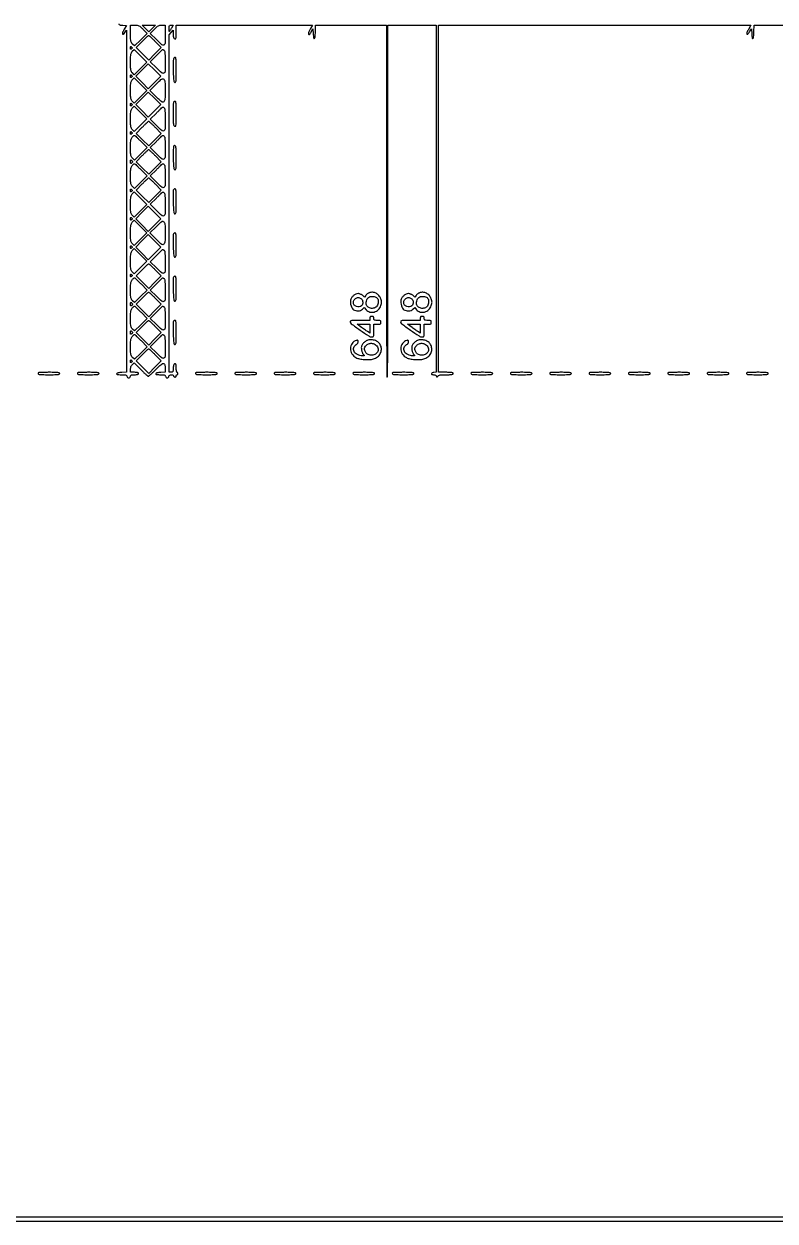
# Model space of a CAD drawing. Extents: x 0 to 836, y 5 to 589.
# Drawn here: x 349.4 to 430.2, y 4.7 to 133.4 of the extents above; entities that cross this region are included whole.
import ezdxf

# ---------------------------------------------------------------- set-up
doc = ezdxf.new("R2010")
doc.units = 0
doc.header["$MEASUREMENT"] = 0

msp = doc.modelspace()

# ---------------------------------------------------------------- linework, layer by layer
for points in [[(201.712326, 537.783562, -0.000001), (217.055896, 537.76491, -0.426088)], [(546.939, 229.3929, -0.000106), (546.943559, 250.949215, -0.000176), (546.957638, 269.095817, -0.000001), (546.976289, 285.583213, -0.415883)], [(836.0595, 588.6891), (420.497259, 588.710259, 0.000013), (261.145696, 588.714318, 0.000021), (126.989856, 588.708632), (4.934769, 588.698274, 0.19889), (4.878609, 588.675009, 0.198853), (4.855343, 588.618859), (4.83877, 516.273901, 0.000036), (4.826254, 436.744061, 0.000021), (4.8222, 342.282364), (4.8222, 95.946129), (4.469225, 95.920114, 0.031904), (4.160456, 95.877435, 0.315999), (4.075312, 95.787407, 0.415411), (4.137995, 95.703578, 0.035338), (4.43445, 95.6826), (4.8222, 95.6826), (4.8222, 50.2101), (4.8222, 4.7376), (420.462, 4.7376), (836.1018, 4.7376)], [(201.712326, 185.847562, -0.000001), (217.055896, 185.82891, -0.426088)], [(604.852986, 529.408162, -0.000002), (620.423836, 529.389509, -0.550615)], [(238.738155, 529.614638, -0.000002), (224.300981, 529.63329, -0.415836)], [(308.18842, 529.408162, -0.000002), (322.638019, 529.38951, -0.415836)], [(531.796111, 538.074638, -0.000002), (517.6951, 538.093291, -0.426056)], [(413.368417, 538.074638, -0.000002), (399.676779, 538.093291, -0.415815)], [(206.267293, 233.405114, -0.000001), (217.051222, 233.389599, -0.0589)], [(77.850638, 481.579418, -0.000002), (77.869294, 494.031443, -0.550517)], [(77.644162, 421.684687, -0.000002), (77.625507, 409.236574, -0.415775)], [(835.429914, 203.53197, -0.00002), (835.42504, 321.569549)], [(604.231838, 387.151416, -0.000003), (604.250494, 398.693431, -0.41574)], [(697.188315, 5.1606), (351.216758, 5.1606), (5.2452, 5.1606), (5.2452, 50.4216), (5.2452, 95.6826), (5.8374, 95.6826, 0.008455), (6.143074, 95.687769, 0.044348), (6.30975, 95.708282, 0.103378), (6.397676, 95.747244, 0.241448), (6.4296, 95.8095, 0.241448), (6.397676, 95.871756, 0.103378), (6.30975, 95.910718, 0.044348), (6.143074, 95.931231, 0.008455), (5.8374, 95.9364), (5.2452, 95.9364), (5.2452, 342.1224), (5.2452, 588.3084), (420.2505, 588.3084), (835.2558, 588.3084)], [(260.324089, 280.728444, -0.000002), (260.333986, 287.287743, -0.41377)], [(77.841889, 210.212758, -0.000002), (77.851786, 217.49274, -0.413814)], [(353.273145, 235.606241, -0.000004), (353.25667, 227.850838, -0.413589)], [(359.6346, 133.376321, 0.214386), (359.660313, 133.319109, 0.09703), (359.732639, 133.27648, 0.053321), (359.858815, 133.246592, 0.0163), (360.054292, 133.228271), (360.473984, 133.2027), (360.220909, 132.79695, 0.028414), (360.052277, 132.488906, 0.155884), (360.027123, 132.303393, 0.566946), (360.105864, 132.273325, 0.057366), (360.282358, 132.448397), (360.47976, 132.6951), (360.48018, 114.319787), (360.4806, 95.944474), (359.958565, 95.919287, 0.015182), (359.738583, 95.901967, 0.030501), (359.566983, 95.872525, 0.035837), (359.445332, 95.834554, 0.223019), (359.401615, 95.78835, 0.338826), (359.41859, 95.739506, 0.095119), (359.498171, 95.706488, 0.041244), (359.652843, 95.687654, 0.009683), (359.913783, 95.6826, -0.008944), (360.22292, 95.67707, -0.060803), (360.373488, 95.653198, -0.137221), (360.456492, 95.602145, -0.123333), (360.505113, 95.5134, 0.142543), (360.576107, 95.394683, 0.189382), (360.6921, 95.349115, 0.189382), (360.808093, 95.394683, 0.142543), (360.879087, 95.5134, -0.10515), (360.922172, 95.599213, -0.136243), (360.993268, 95.650523, -0.073882), (361.114794, 95.676022, -0.014834), (361.336467, 95.6826, 0.014606), (361.53896, 95.688517, 0.059971), (361.659595, 95.710247, 0.123714), (361.725075, 95.749872, 0.19762), (361.7496, 95.8095, 0.200296), (361.724638, 95.869313, 0.122766), (361.65795, 95.908905, 0.058865), (361.534757, 95.930542, 0.014068), (361.3266, 95.9364), (360.9036, 95.9364), (360.9036, 96.260053, -0.035807), (360.914943, 96.418243, -0.055796), (360.949331, 96.550355, -0.060488), (361.009407, 96.663818, -0.052255), (361.09755, 96.765912), (361.291499, 96.948118), (362.005132, 96.230759, 0.005547), (362.284763, 95.955836, 0.008462), (362.534043, 95.724124, 0.003913), (362.749374, 95.533681, 0.181017), (362.803559, 95.5134, 0.180395), (362.857976, 95.533694, 0.003711), (363.079932, 95.728884, 0.008211), (363.33675, 95.965827, 0.005372), (363.625331, 96.246963, -0.004777), (364.041371, 96.653238, -0.035269), (364.254574, 96.830445, -0.093162), (364.391064, 96.89423, -0.240508), (364.494154, 96.871105, -0.107313), (364.55115, 96.798309, -0.05033), (364.592356, 96.685385, -0.039979), (364.617788, 96.536686, -0.022373), (364.626, 96.353263), (364.626, 95.944844), (364.146234, 95.919472, 0.018956), (363.712756, 95.880029, 0.324584), (363.614697, 95.787505, 0.445195), (363.681464, 95.699855, 0.020532), (364.101483, 95.6826, -0.010299), (364.382873, 95.676803, -0.064527), (364.524357, 95.652507, -0.137837), (364.603592, 95.601396, -0.117582), (364.650513, 95.5134, 0.142543), (364.721507, 95.394683, 0.189382), (364.8375, 95.349115, 0.189382), (364.953493, 95.394683, 0.142543), (365.024487, 95.5134, -0.181746), (365.105526, 95.628039, -0.127595), (365.255901, 95.681582, -0.131321), (365.410122, 95.654648, -0.195002), (365.502594, 95.5557, 0.081035), (365.530895, 95.507189, 0.065663), (365.575042, 95.466077, 0.06652), (365.627678, 95.438282, 0.088478), (365.680845, 95.4288, 0.096942), (365.730292, 95.438478, 0.097427), (365.772343, 95.466077, 0.098422), (365.8005, 95.507274, 0.101174), (365.8104, 95.5557, -0.064853), (365.816719, 95.604214, -0.082425), (365.835251, 95.645323, -0.098894), (365.862737, 95.672823, -0.148195), (365.895, 95.6826, 0.148195), (365.927263, 95.692377, 0.098894), (365.954749, 95.719877, 0.082425), (365.973281, 95.760986, 0.064853), (365.9796, 95.8095, 0.064853), (365.973281, 95.858014, 0.082425), (365.954749, 95.899123, 0.098894), (365.927263, 95.926623, 0.148195), (365.895, 95.9364, -0.333522), (365.861904, 95.961239, -0.026401), (365.835251, 96.074904, -0.027515), (365.816503, 96.227158, -0.016878), (365.8104, 96.407903, 0.00915), (365.805602, 96.670082, 0.071543), (365.783872, 96.789876, 0.204662), (365.737911, 96.841646, 0.158528), (365.66235, 96.851261, 0.149402), (365.58962, 96.812982, 0.109659), (365.540042, 96.735848, 0.059101), (365.508214, 96.602771, 0.014771), (365.488729, 96.379758, -0.010527), (365.467893, 96.11544, -0.096178), (365.434892, 96.005444, -0.201009), (365.372174, 95.953595, -0.073654), (365.256079, 95.9364), (365.049, 95.9364), (365.052042, 114.06195), (365.055085, 132.1875), (365.263122, 132.4413), (365.47116, 132.6951), (365.47158, 132.303609, 0.046025), (365.494926, 132.053454, 0.077695), (365.565043, 131.855314, 0.153779), (365.659222, 131.763914, 0.323268), (365.754734, 131.779334, 0.173476), (365.776908, 131.826207, 0.00632), (365.794048, 132.025742, 0.010901), (365.806363, 132.26582, 0.007362), (365.8104, 132.54), (365.8104, 133.245), (373.136339, 133.245), (380.462278, 133.245), (380.242739, 132.870385, 0.022251), (380.106786, 132.612776, 0.053466), (380.036085, 132.409206, 0.105612), (380.033884, 132.279676, 0.358625), (380.094478, 132.2298, 0.209335), (380.130889, 132.245743, 0.022051), (380.192221, 132.318369, 0.024308), (380.260122, 132.415815, 0.017141), (380.327128, 132.531312), (380.4885, 132.832825), (380.5308, 132.318379, 0.013488), (380.584172, 131.830733, 0.580342), (380.66226, 131.79926, 0.210817), (380.737368, 131.9412, 0.009535), (380.766744, 132.50475), (380.791187, 133.245), (384.594894, 133.245), (388.3986, 133.245), (388.3986, 114.3369, 0.000291), (388.403455, 105.991005, 0.000828), (388.419845, 100.176975, 0.000039), (388.441273, 95.470534, 0.412858), (388.4832, 95.4288, 0.412858), (388.525127, 95.470534, 0.000039), (388.546555, 100.176975, 0.000828), (388.562945, 105.991005, 0.000291), (388.5678, 114.3369), (388.5678, 133.245), (391.1481, 133.245), (393.7284, 133.245), (393.7284, 114.596319), (393.7284, 95.947639), (393.502274, 95.920869, 0.061947), (393.312617, 95.874141, 0.261688), (393.240483, 95.787378, 0.376783), (393.287063, 95.709489, 0.077948), (393.458499, 95.6826, -0.042924), (393.56948, 95.673055, -0.068853), (393.659866, 95.644194, -0.083393), (393.72651, 95.59732, -0.105792), (393.767691, 95.53455, 0.018157), (393.805955, 95.445573, 0.289816), (393.832462, 95.4288, 0.225928), (393.863895, 95.443767, 0.011806), (393.934119, 95.53455, -0.126283), (394.026865, 95.610285, -0.066919), (394.169585, 95.654418, -0.034697), (394.400656, 95.676878, -0.006882), (394.816377, 95.6826, 0.005824), (395.226812, 95.687381, 0.034858), (395.439579, 95.707221, 0.083308), (395.551345, 95.745366, 0.275591), (395.5896, 95.8095, 0.280451), (395.550387, 95.873912, 0.080293), (395.4345, 95.911911, 0.033635), (395.213995, 95.931667, 0.005528), (394.7859, 95.9364), (393.9822, 95.9364), (393.9822, 114.5907), (393.9822, 133.245), (410.776023, 133.245), (427.569847, 133.245), (427.311425, 132.787102, 0.022225), (427.136572, 132.442337, 0.222541), (427.138622, 132.284939, 0.536942), (427.228376, 132.272812, 0.030691), (427.432583, 132.536905), (427.644241, 132.848388), (427.669771, 132.326734, 0.014871), (427.707241, 131.851243, 0.612674), (427.782942, 131.822486, 0.191836), (427.858681, 131.977141, 0.010594), (427.888944, 132.525388), (427.913387, 133.245), (431.886294, 133.245, -0.000794)]]:
    msp.add_lwpolyline(points, format="xyb")
for points in [[(362.238603, 132.798531), (362.679527, 132.352061), (362.005348, 131.681837), (361.33117, 131.011613), (361.117385, 131.212453, -0.063808), (360.995845, 131.359965, -0.093411), (360.934325, 131.516055, -0.0427), (360.908848, 131.760599, -0.004615), (360.9036, 132.329147), (360.9036, 133.245), (361.35064, 133.245, -0.0252), (361.628031, 133.23101, -0.091531), (361.796815, 133.181866, -0.070451), (361.959022, 133.069326, -0.011106)], [(364.626, 132.240159, -0.009174), (364.608943, 131.310572, -0.254764), (364.489026, 131.108513, -0.327572), (364.279862, 131.128833, -0.013127), (363.690909, 131.684365), (363.019273, 132.352061), (363.460197, 132.798531, -0.011712), (363.723366, 133.052813, -0.059459), (363.888299, 133.172067, -0.086273), (364.046903, 133.227302, -0.040774), (364.26356, 133.245), (364.626, 133.245)], [(365.295009, 132.92775, -0.001377), (365.219909, 132.803649, -0.001934), (365.152152, 132.693337, -0.001135), (365.094461, 132.600693, -0.026306), (365.076609, 132.57525, -0.661178), (365.065751, 132.578162, -0.013397), (365.05711, 132.653902, -0.014343), (365.050955, 132.759681, -0.007359), (365.049, 132.8925, -0.014724), (365.05514, 133.100969, -0.124587), (365.083254, 133.189714, -0.205514), (365.144084, 133.232294, -0.051381), (365.2674, 133.245), (365.4858, 133.245)], [(363.549391, 131.487621), (364.203113, 130.830043), (363.526257, 130.157156), (362.8494, 129.484269), (362.172543, 130.157156), (361.495687, 130.830043), (362.149409, 131.487621, -0.00331), (362.403335, 131.739687, -0.005234), (362.624691, 131.952036, -0.001538), (362.818665, 132.133137, -0.189215), (362.8494, 132.1452, -0.189215), (362.880135, 132.133137, -0.001538), (363.074109, 131.952036, -0.005234), (363.295465, 131.739687, -0.00331)], [(361.00512, 130.69008, -0.051663), (360.95446, 130.648932, -0.354955), (360.92475, 130.65201, -0.180052), (360.907295, 130.690158, -0.018208), (360.9036, 130.7916, -0.018208), (360.907295, 130.893042, -0.180052), (360.92475, 130.93119, -0.354955), (360.95446, 130.934268, -0.051663), (361.00512, 130.89312, -0.049631), (361.050346, 130.837898, -0.147822), (361.06434, 130.7916, -0.147822), (361.050346, 130.745302, -0.049631)], [(361.963445, 128.594358), (361.291619, 127.918569), (361.097609, 128.100832, -0.0785), (360.989456, 128.240206, -0.084447), (360.932922, 128.402732, -0.037252), (360.908722, 128.665629, -0.004331), (360.9036, 129.256944, -0.004647), (360.908976, 129.835368, -0.034848), (360.933123, 130.108258, -0.074294), (360.987741, 130.281001, -0.075049), (361.090338, 130.429568), (361.277076, 130.628342), (361.956173, 129.949245), (362.63527, 129.270148)], [(364.52448, 130.52088, -0.161484), (364.571491, 130.42722, -0.015431), (364.600998, 130.169808, -0.015073), (364.620207, 129.808583, -0.005746), (364.626, 129.304539, -0.007702), (364.610304, 128.285703, -0.234602), (364.493335, 128.067292, -0.349844), (364.285946, 128.078672, -0.013642), (363.690516, 128.639156), (363.018487, 129.307243), (363.672209, 129.964821, -0.00347), (363.926294, 130.216883, -0.005473), (364.148151, 130.429236, -0.001679), (364.342309, 130.609827, -0.188655), (364.374445, 130.6224, -0.123383), (364.399529, 130.616115, -0.025963), (364.43853, 130.592579, -0.025733), (364.482054, 130.559743, -0.021906)], [(365.512698, 129.58605, 0.052442), (365.495199, 129.459967, 0.004006), (365.486573, 129.11643, 0.00547), (365.484044, 128.70556, 0.004141), (365.489936, 128.254644, 0.003319), (365.508354, 127.596727, 0.027946), (365.535165, 127.301282, 0.073324), (365.581321, 127.148153, 0.239988), (365.66235, 127.085191, 0.335143), (365.743604, 127.12517, 0.089248), (365.787389, 127.272558, 0.025463), (365.80674, 127.595617, 0.002229), (365.8104, 128.416597, 0.002877), (365.806111, 129.162152, 0.020096), (365.787301, 129.525701, 0.040697), (365.752557, 129.724259, 0.341469), (365.685112, 129.7764, 0.135426), (365.633693, 129.762213, 0.074229), (365.582784, 129.720485, 0.065026), (365.540052, 129.658837, 0.058457)], [(361.00512, 127.64448, -0.051663), (360.95446, 127.603332, -0.354955), (360.92475, 127.60641, -0.180052), (360.907295, 127.644558, -0.018208), (360.9036, 127.746, -0.018208), (360.907295, 127.847442, -0.180052), (360.92475, 127.88559, -0.354955), (360.95446, 127.888668, -0.051663), (361.00512, 127.84752, -0.049631), (361.050346, 127.792298, -0.147822), (361.06434, 127.746, -0.147822), (361.050346, 127.699702, -0.049631)], [(361.963445, 125.548758), (361.291619, 124.872969), (361.097609, 125.055232, -0.0785), (360.989456, 125.194606, -0.084447), (360.932922, 125.357132, -0.037252), (360.908722, 125.620029, -0.004331), (360.9036, 126.211344, -0.004647), (360.908976, 126.789768, -0.034848), (360.933123, 127.062658, -0.074294), (360.987741, 127.235401, -0.075049), (361.090338, 127.383968), (361.277076, 127.582742), (361.956173, 126.903645), (362.63527, 126.224548)], [(364.626, 126.2232, -0.004252), (364.620872, 125.620287, -0.027012), (364.599136, 125.314741, -0.056812), (364.554624, 125.131683, -0.121391), (364.47375, 125.01184, -0.165689), (364.362499, 124.96386, -0.16569), (364.245098, 124.993791, -0.0486), (364.068835, 125.134916, -0.004019), (363.650885, 125.548628), (362.980269, 126.2232), (363.650885, 126.897772, -0.004019), (364.068835, 127.311484, -0.0486), (364.245098, 127.452609, -0.16569), (364.362499, 127.48254, -0.165689), (364.47375, 127.43456, -0.121391), (364.554624, 127.314717, -0.056812), (364.599136, 127.131659, -0.027012), (364.620872, 126.826113, -0.004252)], [(361.00512, 124.59888, -0.051663), (360.95446, 124.557732, -0.354955), (360.92475, 124.56081, -0.180052), (360.907295, 124.598958, -0.018208), (360.9036, 124.7004, -0.018208), (360.907295, 124.801842, -0.180052), (360.92475, 124.83999, -0.354955), (360.95446, 124.843068, -0.051663), (361.00512, 124.80192, -0.049631), (361.050346, 124.746698, -0.147822), (361.06434, 124.7004, -0.147822), (361.050346, 124.654102, -0.049631)], [(365.5284, 124.9824, 0.184629), (365.505669, 124.931533, 0.002582), (365.488567, 124.589409, 0.006811), (365.476076, 124.188635, 0.004384), (365.472, 123.723759, 0.00453), (365.477362, 123.131946, 0.017309), (365.496805, 122.763597, 0.023151), (365.529022, 122.523964, 0.176328), (365.585534, 122.427293, 0.050768), (365.63309, 122.395364, 0.066538), (365.682069, 122.377098, 0.082297), (365.724942, 122.37453, 0.171918), (365.754734, 122.388734, 0.185972), (365.777208, 122.439377, 0.002197), (365.794048, 122.809101, 0.00627), (365.806379, 123.240365, 0.004011), (365.8104, 123.7416, 0.003451), (365.805794, 124.409051, 0.018236), (365.787411, 124.774425, 0.027811), (365.75643, 124.990598, 0.357354), (365.6976, 125.0388, 0.043841), (365.650274, 125.034642, 0.036641), (365.601367, 125.022233, 0.038133), (365.558089, 125.004038, 0.077955)], [(361.963445, 122.503158), (361.291619, 121.827369), (361.097609, 122.009632, -0.0785), (360.989456, 122.149006, -0.084447), (360.932922, 122.311532, -0.037252), (360.908722, 122.574429, -0.004331), (360.9036, 123.165744, -0.004647), (360.908976, 123.744168, -0.034848), (360.933123, 124.017058, -0.074294), (360.987741, 124.189801, -0.075049), (361.090338, 124.338368), (361.277076, 124.537142), (361.956173, 123.858045), (362.63527, 123.178948)], [(364.52448, 124.34508, -0.161484), (364.571491, 124.25142, -0.015431), (364.600998, 123.994008, -0.015073), (364.620207, 123.632783, -0.005746), (364.626, 123.128739, -0.007702), (364.610304, 122.109903, -0.234602), (364.493335, 121.891492, -0.349844), (364.285946, 121.902872, -0.013642), (363.690516, 122.463356), (363.018487, 123.131443), (363.672209, 123.789021, -0.00347), (363.926294, 124.041083, -0.005473), (364.148151, 124.253436, -0.001679), (364.342309, 124.434027, -0.188655), (364.374445, 124.4466, -0.123383), (364.399529, 124.440315, -0.025963), (364.43853, 124.416778, -0.025733), (364.482054, 124.383943, -0.021906)], [(363.549391, 122.266221), (364.203113, 121.608643), (363.526257, 120.935756), (362.8494, 120.262869), (362.172543, 120.935756), (361.495687, 121.608643), (362.149409, 122.266221, -0.00331), (362.403335, 122.518287, -0.005234), (362.624691, 122.730636, -0.001538), (362.818665, 122.911737, -0.189215), (362.8494, 122.9238, -0.189215), (362.880135, 122.911737, -0.001538), (363.074109, 122.730636, -0.005234), (363.295465, 122.518287, -0.00331)], [(361.00512, 121.55328, -0.051663), (360.95446, 121.512132, -0.354955), (360.92475, 121.51521, -0.180052), (360.907295, 121.553358, -0.018208), (360.9036, 121.6548, -0.018208), (360.907295, 121.756242, -0.180052), (360.92475, 121.79439, -0.354955), (360.95446, 121.797468, -0.051663), (361.00512, 121.75632, -0.049631), (361.050346, 121.701098, -0.147822), (361.06434, 121.6548, -0.147822), (361.050346, 121.608502, -0.049631)], [(362.026591, 120.743421), (362.680313, 120.085843), (362.005742, 119.415228), (361.33117, 118.744613), (361.117385, 118.945453, -0.064427), (360.995669, 119.09355, -0.093436), (360.934164, 119.25076, -0.0422), (360.908788, 119.498081, -0.004474), (360.9036, 120.077844, -0.00506), (360.909134, 120.624667, -0.035391), (360.933372, 120.890314, -0.073199), (360.987327, 121.059988, -0.075184), (361.087547, 121.205197, -0.012768), (361.161699, 121.280196, -0.017529), (361.232349, 121.343483, -0.014321), (361.293311, 121.391462, -0.160904), (361.322182, 121.401, -0.188109), (361.355667, 121.38794, -0.00182), (361.550011, 121.207836, -0.005703), (361.772352, 120.995479, -0.003625)], [(364.52448, 121.29948, -0.161484), (364.571491, 121.20582, -0.015431), (364.600998, 120.948408, -0.015073), (364.620207, 120.587183, -0.005746), (364.626, 120.083139, -0.007702), (364.610304, 119.064303, -0.234602), (364.493335, 118.845892, -0.349844), (364.285946, 118.857272, -0.013642), (363.690516, 119.417756), (363.018487, 120.085843), (363.672209, 120.743421, -0.00347), (363.926294, 120.995483, -0.005473), (364.148151, 121.207836, -0.001679), (364.342309, 121.388427, -0.188655), (364.374445, 121.401, -0.123383), (364.399529, 121.394715, -0.025963), (364.43853, 121.371179, -0.025733), (364.482054, 121.338343, -0.021906)], [(363.549391, 119.220621), (364.203113, 118.563043), (363.526257, 117.890156), (362.8494, 117.217269), (362.172543, 117.890156), (361.495687, 118.563043), (362.149409, 119.220621, -0.00331), (362.403335, 119.472687, -0.005234), (362.624691, 119.685036, -0.001538), (362.818665, 119.866137, -0.189215), (362.8494, 119.8782, -0.189215), (362.880135, 119.866137, -0.001538), (363.074109, 119.685036, -0.005234), (363.295465, 119.472687, -0.00331)], [(365.563804, 120.267581, 0.147382), (365.520086, 120.164198, 0.013144), (365.49695, 119.879635, 0.013368), (365.48584, 119.484449, 0.005188), (365.490769, 118.937119, 0.003042), (365.508699, 118.233109, 0.026425), (365.535096, 117.921036, 0.069493), (365.580827, 117.759565, 0.246428), (365.66235, 117.694603, 0.329515), (365.743308, 117.733415, 0.093359), (365.787322, 117.875215, 0.026378), (365.806721, 118.187477, 0.002325), (365.8104, 118.978704, 0.005225), (365.801696, 119.811629, 0.042061), (365.761609, 120.192118, 0.251038), (365.677847, 120.295497, 0.330281)], [(361.063484, 118.662725, -0.059704), (361.103213, 118.601211, -0.150414), (361.11139, 118.549088, -0.137756), (361.088947, 118.498394, -0.046911), (361.031543, 118.440866, -0.036154), (360.961704, 118.39096, -0.332293), (360.926824, 118.394229, -0.195984), (360.907354, 118.434675, -0.015399), (360.9036, 118.556541, -0.012803), (360.907823, 118.721433, -0.237665), (360.932871, 118.765395, -0.358351), (360.974192, 118.761168, -0.021987)], [(362.026591, 117.697821), (362.680313, 117.040243), (362.005742, 116.369628), (361.33117, 115.699013), (361.117385, 115.899853, -0.064427), (360.995669, 116.04795, -0.093436), (360.934164, 116.20516, -0.0422), (360.908788, 116.452481, -0.004474), (360.9036, 117.032244, -0.00506), (360.909134, 117.579067, -0.035391), (360.933372, 117.844714, -0.073199), (360.987327, 118.014388, -0.075184), (361.087547, 118.159597, -0.012768), (361.161699, 118.234596, -0.017529), (361.232349, 118.297883, -0.014321), (361.293311, 118.345862, -0.160904), (361.322182, 118.3554, -0.188109), (361.355667, 118.34234, -0.00182), (361.550011, 118.162236, -0.005703), (361.772352, 117.949879, -0.003625)], [(364.52448, 118.25388, -0.161484), (364.571491, 118.16022, -0.015431), (364.600998, 117.902808, -0.015073), (364.620207, 117.541583, -0.005746), (364.626, 117.037539, -0.007702), (364.610304, 116.018703, -0.234602), (364.493335, 115.800292, -0.349844), (364.285946, 115.811672, -0.013642), (363.690516, 116.372156), (363.018487, 117.040243), (363.672209, 117.697821, -0.00347), (363.926294, 117.949883, -0.005473), (364.148151, 118.162236, -0.001679), (364.342309, 118.342827, -0.188655), (364.374445, 118.3554, -0.123383), (364.399529, 118.349115, -0.025963), (364.43853, 118.325578, -0.025733), (364.482054, 118.292743, -0.021906)], [(363.549391, 116.175021), (364.203113, 115.517443), (363.526257, 114.844556), (362.8494, 114.171669), (362.172543, 114.844556), (361.495687, 115.517443), (362.149409, 116.175021, -0.00331), (362.403335, 116.427087, -0.005234), (362.624691, 116.639436, -0.001538), (362.818665, 116.820537, -0.189215), (362.8494, 116.8326, -0.189215), (362.880135, 116.820537, -0.001538), (363.074109, 116.639436, -0.005234), (363.295465, 116.427087, -0.00331)], [(361.00512, 115.37748, -0.051663), (360.95446, 115.336332, -0.354955), (360.92475, 115.33941, -0.180052), (360.907295, 115.377558, -0.018208), (360.9036, 115.479, -0.018208), (360.907295, 115.580442, -0.180052), (360.92475, 115.61859, -0.354955), (360.95446, 115.621668, -0.051663), (361.00512, 115.58052, -0.049631), (361.050346, 115.525298, -0.147822), (361.06434, 115.479, -0.147822), (361.050346, 115.432702, -0.049631)], [(361.963445, 113.281758), (361.291619, 112.605969), (361.097609, 112.788232, -0.0785), (360.989456, 112.927606, -0.084447), (360.932922, 113.090132, -0.037252), (360.908722, 113.353029, -0.004331), (360.9036, 113.944344, -0.004647), (360.908976, 114.522768, -0.034848), (360.933123, 114.795658, -0.074294), (360.987741, 114.968401, -0.075049), (361.090338, 115.116968), (361.277076, 115.315742), (361.956173, 114.636645), (362.63527, 113.957548)], [(364.52448, 115.20828, -0.161484), (364.571491, 115.11462, -0.015431), (364.600998, 114.857208, -0.015073), (364.620207, 114.495983, -0.005746), (364.626, 113.991939, -0.007702), (364.610304, 112.973103, -0.234602), (364.493335, 112.754692, -0.349844), (364.285946, 112.766072, -0.013642), (363.690516, 113.326556), (363.018487, 113.994643), (363.672209, 114.652221, -0.00347), (363.926294, 114.904283, -0.005473), (364.148151, 115.116636, -0.001679), (364.342309, 115.297227, -0.188655), (364.374445, 115.3098, -0.123383), (364.399529, 115.303515, -0.025963), (364.43853, 115.279979, -0.025733), (364.482054, 115.247143, -0.021906)], [(365.509217, 115.53856, 0.085868), (365.493112, 115.45706, 0.002471), (365.486429, 115.102236, 0.00493), (365.48474, 114.683258, 0.003366), (365.490722, 114.207166, 0.003016), (365.508679, 113.498374, 0.026274), (365.53507, 113.184541, 0.069082), (365.580773, 113.02217, 0.247073), (365.66235, 112.957003, 0.335157), (365.743604, 112.996977, 0.089255), (365.787389, 113.144358, 0.025463), (365.806741, 113.467413, 0.002229), (365.8104, 114.288397, 0.002764), (365.806202, 115.047682, 0.020986), (365.787235, 115.405061, 0.046523), (365.751029, 115.595406, 0.334124), (365.680845, 115.6482, 0.07734), (365.628173, 115.640004, 0.065025), (365.576988, 115.615993, 0.066765), (365.534976, 115.580477, 0.092574)], [(361.00512, 112.33188, -0.051663), (360.95446, 112.290732, -0.354955), (360.92475, 112.29381, -0.180052), (360.907295, 112.331958, -0.018208), (360.9036, 112.4334, -0.018208), (360.907295, 112.534842, -0.180052), (360.92475, 112.57299, -0.354955), (360.95446, 112.576068, -0.051663), (361.00512, 112.53492, -0.049631), (361.050346, 112.479698, -0.147822), (361.06434, 112.4334, -0.147822), (361.050346, 112.387102, -0.049631)], [(361.963445, 110.236158), (361.291619, 109.560369), (361.097609, 109.742632, -0.0785), (360.989456, 109.882006, -0.084447), (360.932922, 110.044532, -0.037252), (360.908722, 110.307429, -0.004331), (360.9036, 110.898744, -0.004647), (360.908976, 111.477168, -0.034848), (360.933123, 111.750058, -0.074294), (360.987741, 111.922801, -0.075049), (361.090338, 112.071368), (361.277076, 112.270142), (361.956173, 111.591045), (362.63527, 110.911948)], [(364.626, 110.9106, -0.004252), (364.620872, 110.307687, -0.027012), (364.599136, 110.002141, -0.056812), (364.554624, 109.819083, -0.121391), (364.47375, 109.69924, -0.165689), (364.362499, 109.65126, -0.16569), (364.245098, 109.681191, -0.0486), (364.068835, 109.822316, -0.004019), (363.650885, 110.236028), (362.980269, 110.9106), (363.650885, 111.585172, -0.004019), (364.068835, 111.998884, -0.0486), (364.245098, 112.140009, -0.16569), (364.362499, 112.16994, -0.165689), (364.47375, 112.12196, -0.121391), (364.554624, 112.002117, -0.056812), (364.599136, 111.819059, -0.027012), (364.620872, 111.513513, -0.004252)], [(365.509146, 110.800776, 0.085594), (365.49305, 110.719552, 0.00263), (365.486329, 110.376801, 0.0051), (365.484649, 109.971498, 0.003499), (365.490651, 109.511677, 0.003166), (365.508653, 108.829552, 0.027134), (365.535167, 108.525452, 0.071345), (365.581066, 108.368014, 0.243425), (365.66235, 108.303998, 0.330119), (365.743339, 108.342936, 0.092911), (365.787329, 108.485327, 0.026278), (365.806723, 108.79873, 0.002314), (365.8104, 109.593097, 0.002873), (365.80618, 110.327536, 0.021635), (365.78717, 110.674366, 0.048565), (365.750766, 110.858613, 0.331021), (365.680845, 110.9106, 0.077461), (365.628168, 110.90239, 0.065048), (365.576967, 110.878339, 0.066759), (365.534932, 110.842763, 0.092436)], [(361.00512, 109.28628, -0.051663), (360.95446, 109.245132, -0.354955), (360.92475, 109.24821, -0.180052), (360.907295, 109.286358, -0.018208), (360.9036, 109.3878, -0.018208), (360.907295, 109.489242, -0.180052), (360.92475, 109.52739, -0.354955), (360.95446, 109.530468, -0.051663), (361.00512, 109.48932, -0.049631), (361.050346, 109.434098, -0.147822), (361.06434, 109.3878, -0.147822), (361.050346, 109.341502, -0.049631)], [(361.963445, 107.190558), (361.291619, 106.514769), (361.097609, 106.697032, -0.0785), (360.989456, 106.836406, -0.084447), (360.932922, 106.998932, -0.037252), (360.908722, 107.261829, -0.004331), (360.9036, 107.853144, -0.004647), (360.908976, 108.431568, -0.034848), (360.933123, 108.704458, -0.074294), (360.987741, 108.877201, -0.075049), (361.090338, 109.025768), (361.277076, 109.224542), (361.956173, 108.545445), (362.63527, 107.866348)], [(364.52448, 109.03248, -0.161484), (364.571491, 108.93882, -0.015431), (364.600998, 108.681408, -0.015073), (364.620207, 108.320183, -0.005746), (364.626, 107.816139, -0.007702), (364.610304, 106.797303, -0.234602), (364.493335, 106.578892, -0.349844), (364.285946, 106.590272, -0.013642), (363.690516, 107.150756), (363.018487, 107.818843), (363.672209, 108.476421, -0.00347), (363.926294, 108.728483, -0.005473), (364.148151, 108.940836, -0.001679), (364.342309, 109.121427, -0.188655), (364.374445, 109.134, -0.123383), (364.399529, 109.127715, -0.025963), (364.43853, 109.104178, -0.025733), (364.482054, 109.071343, -0.021906)], [(363.549391, 106.953621), (364.203113, 106.296043), (363.526257, 105.623156), (362.8494, 104.950269), (362.172543, 105.623156), (361.495687, 106.296043), (362.149409, 106.953621, -0.00331), (362.403335, 107.205687, -0.005234), (362.624691, 107.418036, -0.001538), (362.818665, 107.599137, -0.189215), (362.8494, 107.6112, -0.189215), (362.880135, 107.599137, -0.001538), (363.074109, 107.418036, -0.005234), (363.295465, 107.205687, -0.00331)], [(361.00512, 106.24068, -0.051663), (360.95446, 106.199532, -0.354955), (360.92475, 106.20261, -0.180052), (360.907295, 106.240758, -0.018208), (360.9036, 106.3422, -0.018208), (360.907295, 106.443642, -0.180052), (360.92475, 106.48179, -0.354955), (360.95446, 106.484868, -0.051663), (361.00512, 106.44372, -0.049631), (361.050346, 106.388498, -0.147822), (361.06434, 106.3422, -0.147822), (361.050346, 106.295902, -0.049631)], [(362.026591, 105.430821), (362.680313, 104.773243), (362.005742, 104.102628), (361.33117, 103.432013), (361.117385, 103.632853, -0.064427), (360.995669, 103.78095, -0.093436), (360.934164, 103.93816, -0.0422), (360.908788, 104.185481, -0.004474), (360.9036, 104.765244, -0.00506), (360.909134, 105.312067, -0.035391), (360.933372, 105.577714, -0.073199), (360.987327, 105.747388, -0.075184), (361.087547, 105.892597, -0.012768), (361.161699, 105.967596, -0.017529), (361.232349, 106.030883, -0.014321), (361.293311, 106.078862, -0.160904), (361.322182, 106.0884, -0.188109), (361.355667, 106.07534, -0.00182), (361.550011, 105.895236, -0.005703), (361.772352, 105.682879, -0.003625)], [(364.52448, 105.98688, -0.161484), (364.571491, 105.89322, -0.015431), (364.600998, 105.635808, -0.015073), (364.620207, 105.274583, -0.005746), (364.626, 104.770539, -0.007702), (364.610304, 103.751703, -0.234602), (364.493335, 103.533292, -0.349844), (364.285946, 103.544672, -0.013642), (363.690516, 104.105156), (363.018487, 104.773243), (363.672209, 105.430821, -0.00347), (363.926294, 105.682883, -0.005473), (364.148151, 105.895236, -0.001679), (364.342309, 106.075827, -0.188655), (364.374445, 106.0884, -0.123383), (364.399529, 106.082115, -0.025963), (364.43853, 106.058579, -0.025733), (364.482054, 106.025743, -0.021906)], [(365.509217, 106.14796, 0.085868), (365.493112, 106.06646, 0.002471), (365.486429, 105.711636, 0.00493), (365.48474, 105.292658, 0.003366), (365.490722, 104.816566, 0.003016), (365.508679, 104.107774, 0.026274), (365.53507, 103.793941, 0.069082), (365.580773, 103.63157, 0.247073), (365.66235, 103.566403, 0.335157), (365.743604, 103.606377, 0.089255), (365.787389, 103.753758, 0.025463), (365.806741, 104.076813, 0.002229), (365.8104, 104.897797, 0.002764), (365.806202, 105.657082, 0.020986), (365.787235, 106.014461, 0.046523), (365.751029, 106.204806, 0.334124), (365.680845, 106.2576, 0.07734), (365.628173, 106.249404, 0.065025), (365.576988, 106.225393, 0.066765), (365.534976, 106.189877, 0.092574)], [(363.549391, 103.908021), (364.203113, 103.250443), (363.526257, 102.577556), (362.8494, 101.904669), (362.172543, 102.577556), (361.495687, 103.250443), (362.149409, 103.908021, -0.00331), (362.403335, 104.160087, -0.005234), (362.624691, 104.372436, -0.001538), (362.818665, 104.553537, -0.189215), (362.8494, 104.5656, -0.189215), (362.880135, 104.553537, -0.001538), (363.074109, 104.372436, -0.005234), (363.295465, 104.160087, -0.00331)], [(386.5374, 104.475089, 0.040601), (386.446362, 104.429059, 0.025244), (386.347517, 104.36147, 0.025261), (386.256141, 104.284388, 0.041172), (386.187989, 104.209334), (386.050078, 104.029769), (385.81703, 104.213085, 0.041994), (385.710507, 104.283268, 0.031509), (385.583144, 104.342551, 0.032216), (385.455253, 104.383269, 0.061032), (385.348082, 104.3964, 0.115061), (385.10088, 104.33875, 0.06786), (384.848323, 104.168278, 0.066547), (384.645317, 103.931448, 0.097887), (384.543796, 103.677714, 0.070335), (384.531178, 103.397533, 0.054064), (384.593126, 103.097267, 0.056256), (384.712377, 102.832983, 0.106277), (384.870698, 102.662362, 0.09583), (385.094262, 102.562542, 0.070962), (385.364583, 102.538917, 0.07178), (385.627463, 102.59161, 0.103631), (385.829226, 102.714665), (386.020257, 102.894129), (386.215511, 102.667133, 0.147366), (386.608231, 102.416626, 0.137488), (387.085735, 102.415711, 0.126484), (387.52405, 102.668411, 0.115756), (387.803791, 103.109008, 0.020624), (387.867149, 103.31829, 0.063266), (387.885783, 103.464965, 0.063773), (387.867081, 103.610999, 0.0212), (387.803791, 103.817686, 0.090468), (387.597112, 104.178675, 0.0982), (387.281282, 104.431263, 0.103829), (386.90815, 104.535297, 0.113473)], [(391.9518, 104.475089, 0.040601), (391.860762, 104.429059, 0.025244), (391.761917, 104.36147, 0.025261), (391.670541, 104.284388, 0.041172), (391.602389, 104.209334), (391.464478, 104.029769), (391.23143, 104.213085, 0.041994), (391.124907, 104.283268, 0.031509), (390.997544, 104.342551, 0.032216), (390.869653, 104.383269, 0.061032), (390.762482, 104.3964, 0.115061), (390.51528, 104.33875, 0.06786), (390.262723, 104.168278, 0.066547), (390.059717, 103.931448, 0.097887), (389.958196, 103.677714, 0.070335), (389.945578, 103.397533, 0.054064), (390.007526, 103.097267, 0.056256), (390.126777, 102.832983, 0.106277), (390.285098, 102.662362, 0.09583), (390.508662, 102.562542, 0.070962), (390.778983, 102.538917, 0.07178), (391.041863, 102.59161, 0.103631), (391.243626, 102.714665), (391.434657, 102.894129), (391.629911, 102.667133, 0.147366), (392.022631, 102.416626, 0.137488), (392.500135, 102.415711, 0.126484), (392.93845, 102.668411, 0.115756), (393.218191, 103.109008, 0.020624), (393.281549, 103.31829, 0.063266), (393.300183, 103.464965, 0.063773), (393.281481, 103.610999, 0.0212), (393.218191, 103.817686, 0.090468), (393.011512, 104.178675, 0.0982), (392.695682, 104.431263, 0.103829), (392.32255, 104.535297, 0.113473)], [(361.063484, 103.350125, -0.059704), (361.103213, 103.288611, -0.150414), (361.11139, 103.236488, -0.137756), (361.088947, 103.185794, -0.046911), (361.031543, 103.128266, -0.036154), (360.961704, 103.07836, -0.332293), (360.926824, 103.081629, -0.195984), (360.907354, 103.122075, -0.015399), (360.9036, 103.243941, -0.012803), (360.907823, 103.408833, -0.237665), (360.932871, 103.452795, -0.358351), (360.974192, 103.448568, -0.021987)], [(362.026591, 102.385221), (362.680313, 101.727643), (362.005742, 101.057028), (361.33117, 100.386413), (361.117385, 100.587253, -0.064427), (360.995669, 100.73535, -0.093436), (360.934164, 100.89256, -0.0422), (360.908788, 101.139881, -0.004474), (360.9036, 101.719644, -0.00506), (360.909134, 102.266467, -0.035391), (360.933372, 102.532114, -0.073199), (360.987327, 102.701788, -0.075184), (361.087547, 102.846997, -0.012768), (361.161699, 102.921996, -0.017529), (361.232349, 102.985283, -0.014321), (361.293311, 103.033262, -0.160904), (361.322182, 103.0428, -0.188109), (361.355667, 103.02974, -0.00182), (361.550011, 102.849636, -0.005703), (361.772352, 102.637279, -0.003625)], [(364.52448, 102.94128, -0.161484), (364.571491, 102.84762, -0.015431), (364.600998, 102.590208, -0.015073), (364.620207, 102.228983, -0.005746), (364.626, 101.724939, -0.007702), (364.610304, 100.706103, -0.234602), (364.493335, 100.487692, -0.349844), (364.285946, 100.499072, -0.013642), (363.690516, 101.059556), (363.018487, 101.727643), (363.672209, 102.385221, -0.00347), (363.926294, 102.637283, -0.005473), (364.148151, 102.849636, -0.001679), (364.342309, 103.030227, -0.188655), (364.374445, 103.0428, -0.123383), (364.399529, 103.036515, -0.025963), (364.43853, 103.012979, -0.025733), (364.482054, 102.980143, -0.021906)], [(385.705889, 103.833388, -0.118575), (385.813343, 103.676047, -0.083649), (385.855264, 103.465165, -0.083894), (385.825752, 103.252791, -0.12056), (385.727657, 103.091143, -0.162803), (385.481176, 102.968217, -0.124244), (385.17948, 103.000735, -0.128391), (384.936381, 103.170632, -0.178211), (384.8454, 103.417788, -0.135448), (384.927398, 103.714928, -0.146623), (385.148456, 103.917225, -0.151685), (385.438209, 103.96068, -0.146881)], [(387.348749, 103.967052, -0.123536), (387.459004, 103.816546, -0.07207), (387.513036, 103.598146, -0.067321), (387.504381, 103.356491, -0.076904), (387.430855, 103.137369, -0.161215), (387.167829, 102.88034, -0.139327), (386.786298, 102.811971, -0.141499), (386.430148, 102.954506, -0.167303), (386.23306, 103.257012, -0.094967), (386.220797, 103.473668, -0.066413), (386.285139, 103.710328, -0.067639), (386.407153, 103.917071, -0.109922), (386.564572, 104.045308, -0.091528), (386.742235, 104.096797, -0.049791), (386.97019, 104.096805, -0.049978), (387.191617, 104.052072, -0.098697)], [(391.120289, 103.833388, -0.118575), (391.227743, 103.676047, -0.083649), (391.269664, 103.465165, -0.083894), (391.240152, 103.252791, -0.12056), (391.142057, 103.091143, -0.162803), (390.895576, 102.968217, -0.124244), (390.59388, 103.000735, -0.128391), (390.350781, 103.170632, -0.178211), (390.2598, 103.417788, -0.135448), (390.341798, 103.714928, -0.146623), (390.562856, 103.917225, -0.151685), (390.852609, 103.96068, -0.146881)], [(392.763149, 103.967052, -0.123536), (392.873404, 103.816546, -0.07207), (392.927436, 103.598146, -0.067321), (392.918781, 103.356491, -0.076904), (392.845255, 103.137369, -0.161215), (392.582229, 102.88034, -0.139327), (392.200698, 102.811971, -0.141499), (391.844548, 102.954506, -0.167303), (391.64746, 103.257012, -0.094967), (391.635197, 103.473668, -0.066413), (391.699539, 103.710328, -0.067639), (391.821553, 103.917071, -0.109922), (391.978972, 104.045308, -0.091528), (392.156635, 104.096797, -0.049791), (392.38459, 104.096805, -0.049978), (392.606017, 104.052072, -0.098697)], [(386.622, 101.7315), (386.622, 101.52), (385.5645, 101.52, 0.003205), (384.937906, 101.515984, 0.032111), (384.676921, 101.495843, 0.102973), (384.552388, 101.450887, 0.260443), (384.507, 101.369661, 0.239123), (384.614213, 101.158299, 0.005433), (385.561329, 100.480612, 0.007285), (386.504025, 99.841703, 0.146296), (386.832807, 99.7434, 0.092874), (386.955901, 99.766463, 0.227966), (387.017219, 99.832009, 0.071609), (387.041058, 99.978939, 0.004467), (387.045, 100.4202), (387.045, 101.097), (387.4257, 101.097, 0.012699), (387.652418, 101.102759, 0.114574), (387.74718, 101.1299, 0.210352), (387.792389, 101.189488, 0.058662), (387.8064, 101.3085, 0.058662), (387.792389, 101.427512, 0.210352), (387.74718, 101.4871, 0.114574), (387.652418, 101.514241, 0.012699), (387.4257, 101.52, -0.012699), (387.198982, 101.525759, -0.114574), (387.10422, 101.5529, -0.210352), (387.059011, 101.612488, -0.058662), (387.045, 101.7315, 0.045527), (387.035208, 101.838816, 0.152009), (387.0027, 101.9007, 0.152009), (386.940816, 101.933208, 0.045527), (386.8335, 101.943, 0.045527), (386.726184, 101.933208, 0.152009), (386.6643, 101.9007, 0.152009), (386.631792, 101.838816, 0.045527)], [(392.0364, 101.7315), (392.0364, 101.52), (390.9789, 101.52, 0.003205), (390.352306, 101.515984, 0.032111), (390.091321, 101.495843, 0.102973), (389.966788, 101.450887, 0.260443), (389.9214, 101.369661, 0.239123), (390.028613, 101.158299, 0.005433), (390.975729, 100.480612, 0.007285), (391.918425, 99.841703, 0.146296), (392.247207, 99.7434, 0.092874), (392.370301, 99.766463, 0.227966), (392.431619, 99.832009, 0.071609), (392.455458, 99.978939, 0.004467), (392.4594, 100.4202), (392.4594, 101.097), (392.8401, 101.097, 0.012699), (393.066818, 101.102759, 0.114574), (393.16158, 101.1299, 0.210352), (393.206789, 101.189488, 0.058662), (393.2208, 101.3085, 0.058662), (393.206789, 101.427512, 0.210352), (393.16158, 101.4871, 0.114574), (393.066818, 101.514241, 0.012699), (392.8401, 101.52, -0.012699), (392.613382, 101.525759, -0.114574), (392.51862, 101.5529, -0.210352), (392.473411, 101.612488, -0.058662), (392.4594, 101.7315, 0.045527), (392.449608, 101.838816, 0.152009), (392.4171, 101.9007, 0.152009), (392.355216, 101.933208, 0.045527), (392.2479, 101.943, 0.045527), (392.140584, 101.933208, 0.152009), (392.0787, 101.9007, 0.152009), (392.046192, 101.838816, 0.045527)], [(361.063484, 100.304525, -0.059704), (361.103213, 100.243011, -0.150414), (361.11139, 100.190888, -0.137756), (361.088947, 100.140194, -0.046911), (361.031543, 100.082666, -0.036154), (360.961704, 100.03276, -0.332293), (360.926824, 100.036029, -0.195984), (360.907354, 100.076475, -0.015399), (360.9036, 100.198341, -0.012803), (360.907823, 100.363233, -0.237665), (360.932871, 100.407195, -0.358351), (360.974192, 100.402968, -0.021987)], [(363.549391, 100.862421), (364.203113, 100.204843), (363.526257, 99.531956), (362.8494, 98.859069), (362.172543, 99.531956), (361.495687, 100.204843), (362.149409, 100.862421, -0.00331), (362.403335, 101.114487, -0.005234), (362.624691, 101.326836, -0.001538), (362.818665, 101.507937, -0.189215), (362.8494, 101.52, -0.189215), (362.880135, 101.507937, -0.001538), (363.074109, 101.326836, -0.005234), (363.295465, 101.114487, -0.00331)], [(365.509146, 101.410176, 0.085594), (365.49305, 101.328952, 0.00263), (365.486329, 100.986201, 0.0051), (365.484649, 100.580898, 0.003499), (365.490651, 100.121077, 0.003166), (365.508653, 99.438952, 0.027134), (365.535167, 99.134852, 0.071345), (365.581066, 98.977414, 0.243425), (365.66235, 98.913398, 0.330119), (365.743339, 98.952336, 0.092911), (365.787329, 99.094727, 0.026278), (365.806723, 99.40813, 0.002314), (365.8104, 100.202497, 0.002873), (365.80618, 100.936936, 0.021635), (365.78717, 101.283766, 0.048565), (365.750766, 101.468013, 0.331021), (365.680845, 101.52, 0.077461), (365.628168, 101.51179, 0.065048), (365.576967, 101.487739, 0.066759), (365.534932, 101.452163, 0.092436)], [(386.622, 100.62197), (386.622, 100.14694), (386.425547, 100.275661, -0.00452), (386.318783, 100.347003, -0.001063), (386.141581, 100.468298, -0.001095), (385.938401, 100.608666, -0.001077), (385.734722, 100.750691), (385.24035, 101.097), (385.931175, 101.097), (386.622, 101.097)], [(392.0364, 100.62197), (392.0364, 100.14694), (391.839947, 100.275661, -0.00452), (391.733183, 100.347003, -0.001063), (391.555981, 100.468298, -0.001095), (391.352801, 100.608666, -0.001077), (391.149122, 100.750691), (390.65475, 101.097), (391.345575, 101.097), (392.0364, 101.097)], [(362.026591, 99.339621), (362.680313, 98.682043), (362.005742, 98.011428), (361.33117, 97.340813), (361.117385, 97.541653, -0.064427), (360.995669, 97.68975, -0.093436), (360.934164, 97.84696, -0.0422), (360.908788, 98.094281, -0.004474), (360.9036, 98.674044, -0.00506), (360.909134, 99.220867, -0.035391), (360.933372, 99.486514, -0.073199), (360.987327, 99.656188, -0.075184), (361.087547, 99.801397, -0.012768), (361.161699, 99.876396, -0.017529), (361.232349, 99.939683, -0.014321), (361.293311, 99.987662, -0.160904), (361.322182, 99.9972, -0.188109), (361.355667, 99.98414, -0.00182), (361.550011, 99.804036, -0.005703), (361.772352, 99.591679, -0.003625)], [(364.52448, 99.89568, -0.161484), (364.571491, 99.80202, -0.015431), (364.600998, 99.544608, -0.015073), (364.620207, 99.183383, -0.005746), (364.626, 98.679339, -0.007702), (364.610304, 97.660503, -0.234602), (364.493335, 97.442092, -0.349844), (364.285946, 97.453472, -0.013642), (363.690516, 98.013956), (363.018487, 98.682043), (363.672209, 99.339621, -0.00347), (363.926294, 99.591683, -0.005473), (364.148151, 99.804036, -0.001679), (364.342309, 99.984627, -0.188655), (364.374445, 99.9972, -0.123383), (364.399529, 99.990915, -0.025963), (364.43853, 99.967378, -0.025733), (364.482054, 99.934543, -0.021906)], [(386.396364, 99.393401, 0.055757), (386.277335, 99.345642, 0.028701), (386.140286, 99.261549, 0.028124), (386.007614, 99.157733, 0.037788), (385.900857, 99.048744, 0.029405), (385.782821, 98.890445, 0.074549), (385.722761, 98.76055, 0.072535), (385.702557, 98.616616, 0.026727), (385.714637, 98.411412, 0.031012), (385.741503, 98.25879, 0.027174), (385.78791, 98.10361, 0.028137), (385.845462, 97.967933, 0.069644), (385.906007, 97.878767, -0.010125), (385.999995, 97.770587, -0.29066), (386.004543, 97.735615, -0.281034), (385.974741, 97.715814, -0.009632), (385.828695, 97.713, -0.06538), (385.558144, 97.748529, -0.050678), (385.280062, 97.853968, -0.053033), (385.047839, 98.002702, -0.117448), (384.919452, 98.167666, -0.088801), (384.863887, 98.384924, -0.091593), (384.888118, 98.605483, -0.097345), (384.986816, 98.792238, -0.116273), (385.143834, 98.913857, 0.05591), (385.234624, 98.968184, 0.077484), (385.300225, 99.036489, 0.081855), (385.339516, 99.118413, 0.071083), (385.353, 99.212781, 0.033646), (385.345749, 99.320415, 0.197222), (385.317967, 99.368493, 0.203472), (385.265041, 99.38234, 0.035991), (385.16265, 99.359711, 0.166211), (384.714601, 99.04061, 0.151956), (384.53534, 98.501324, 0.141227), (384.689458, 97.924975, 0.139974), (385.127059, 97.51668, 0.068762), (385.505845, 97.384682, 0.030667), (386.030277, 97.312546, 0.030666), (386.570529, 97.304946, 0.056497), (387.003904, 97.374937, 0.094057), (387.442497, 97.592541, 0.109336), (387.743659, 97.946579, 0.113597), (387.860229, 98.383296, 0.108016), (387.777614, 98.835805, 0.11261), (387.565483, 99.132911, 0.085907), (387.224827, 99.344156, 0.080936), (386.812923, 99.437202, 0.082894)], [(387.077368, 98.985776, -0.085784), (387.277597, 98.867253, -0.082624), (387.429481, 98.687041, -0.086689), (387.509651, 98.475643, -0.109293), (387.50377, 98.267, -0.16313), (387.310244, 97.964618, -0.119704), (386.947358, 97.793869, -0.116706), (386.53902, 97.806466, -0.150427), (386.22306, 98.005358, -0.088728), (386.068434, 98.267233, -0.138217), (386.047187, 98.526753, -0.134064), (386.164982, 98.764776, -0.081178), (386.4105, 98.964419, -0.05298), (386.566225, 99.033001, -0.069353), (386.719311, 99.059358, -0.063219), (386.884464, 99.043745, -0.035715)], [(391.810764, 99.393401, 0.055757), (391.691735, 99.345642, 0.028701), (391.554686, 99.261549, 0.028124), (391.422014, 99.157733, 0.037788), (391.315257, 99.048744, 0.029405), (391.197221, 98.890445, 0.074549), (391.137161, 98.76055, 0.072535), (391.116957, 98.616616, 0.026727), (391.129037, 98.411412, 0.031012), (391.155903, 98.25879, 0.027174), (391.20231, 98.10361, 0.028137), (391.259862, 97.967933, 0.069644), (391.320407, 97.878767, -0.010125), (391.414395, 97.770587, -0.29066), (391.418943, 97.735615, -0.281034), (391.389141, 97.715814, -0.009632), (391.243095, 97.713, -0.06538), (390.972544, 97.748529, -0.050678), (390.694462, 97.853968, -0.053033), (390.462239, 98.002702, -0.117448), (390.333852, 98.167666, -0.088801), (390.278287, 98.384924, -0.091593), (390.302518, 98.605483, -0.097345), (390.401216, 98.792238, -0.116273), (390.558234, 98.913857, 0.05591), (390.649024, 98.968184, 0.077484), (390.714625, 99.036489, 0.081855), (390.753916, 99.118413, 0.071083), (390.7674, 99.212781, 0.033646), (390.760149, 99.320415, 0.197222), (390.732367, 99.368493, 0.203472), (390.679441, 99.38234, 0.035991), (390.57705, 99.359711, 0.166211), (390.129001, 99.04061, 0.151956), (389.94974, 98.501324, 0.141227), (390.103858, 97.924975, 0.139974), (390.541459, 97.51668, 0.068762), (390.920245, 97.384682, 0.030667), (391.444677, 97.312546, 0.030666), (391.984929, 97.304946, 0.056497), (392.418304, 97.374937, 0.094057), (392.856897, 97.592541, 0.109336), (393.158059, 97.946579, 0.113597), (393.274629, 98.383296, 0.108016), (393.192014, 98.835805, 0.11261), (392.979883, 99.132911, 0.085907), (392.639227, 99.344156, 0.080936), (392.227323, 99.437202, 0.082894)], [(392.491768, 98.985776, -0.085784), (392.691997, 98.867253, -0.082624), (392.843881, 98.687041, -0.086689), (392.924051, 98.475643, -0.109293), (392.91817, 98.267, -0.16313), (392.724644, 97.964618, -0.119704), (392.361758, 97.793869, -0.116706), (391.95342, 97.806466, -0.150427), (391.63746, 98.005358, -0.088728), (391.482834, 98.267233, -0.138217), (391.461587, 98.526753, -0.134064), (391.579382, 98.764776, -0.081178), (391.8249, 98.964419, -0.05298), (391.980625, 99.033001, -0.069353), (392.133711, 99.059358, -0.063219), (392.298864, 99.043745, -0.035715)], [(363.549391, 97.816821), (364.203113, 97.159243), (363.526257, 96.486356), (362.8494, 95.813469), (362.172543, 96.486356), (361.495687, 97.159243), (362.149409, 97.816821, -0.00331), (362.403335, 98.068887, -0.005234), (362.624691, 98.281236, -0.001538), (362.818665, 98.462337, -0.189215), (362.8494, 98.4744, -0.189215), (362.880135, 98.462337, -0.001538), (363.074109, 98.281236, -0.005234), (363.295465, 98.068887, -0.00331)], [(361.00512, 97.01928, -0.051663), (360.95446, 96.978132, -0.354955), (360.92475, 96.98121, -0.180052), (360.907295, 97.019358, -0.018208), (360.9036, 97.1208, -0.018208), (360.907295, 97.222242, -0.180052), (360.92475, 97.26039, -0.354955), (360.95446, 97.263468, -0.051663), (361.00512, 97.22232, -0.049631), (361.050346, 97.167098, -0.147822), (361.06434, 97.1208, -0.147822), (361.050346, 97.074502, -0.049631)], [(350.9772, 95.88, 0.367831), (350.969677, 95.786701, 0.195709), (351.074782, 95.720838, 0.038476), (351.399601, 95.689451, 0.004854), (352.1052, 95.6826, 0.003355), (352.754162, 95.686955, 0.023333), (353.07105, 95.706016, 0.051622), (353.240598, 95.742134, 0.325229), (353.2896, 95.8095, 0.32011), (353.241824, 95.876478, 0.054944), (353.08045, 95.912871, 0.024447), (352.77782, 95.932006, 0.003565), (352.1616, 95.9364, 0.004672), (351.72519, 95.932322, 0.007224), (351.348382, 95.919832, 0.002894), (351.027728, 95.902703, 0.183581)], [(355.2072, 95.88, 0.367831), (355.199677, 95.786701, 0.195709), (355.304782, 95.720838, 0.038476), (355.629601, 95.689451, 0.004854), (356.3352, 95.6826, 0.003355), (356.984162, 95.686955, 0.023333), (357.30105, 95.706016, 0.051622), (357.470598, 95.742134, 0.325229), (357.5196, 95.8095, 0.32011), (357.471824, 95.876478, 0.054944), (357.31045, 95.912871, 0.024447), (357.00782, 95.932006, 0.003565), (356.3916, 95.9364, 0.004672), (355.95519, 95.932322, 0.007224), (355.578382, 95.919832, 0.002894), (355.257728, 95.902703, 0.183581)], [(367.8972, 95.88, 0.367831), (367.889677, 95.786701, 0.195709), (367.994782, 95.720838, 0.038476), (368.319601, 95.689451, 0.004854), (369.0252, 95.6826, 0.003355), (369.674162, 95.686955, 0.023333), (369.99105, 95.706016, 0.051622), (370.160598, 95.742134, 0.325229), (370.2096, 95.8095, 0.32011), (370.161824, 95.876478, 0.054944), (370.00045, 95.912871, 0.024447), (369.69782, 95.932006, 0.003565), (369.0816, 95.9364, 0.004672), (368.64519, 95.932322, 0.007224), (368.268382, 95.919832, 0.002894), (367.947728, 95.902703, 0.183581)], [(372.1272, 95.88, 0.367831), (372.119677, 95.786701, 0.195709), (372.224782, 95.720838, 0.038476), (372.549601, 95.689451, 0.004854), (373.2552, 95.6826, 0.003355), (373.904162, 95.686955, 0.023333), (374.22105, 95.706016, 0.051622), (374.390598, 95.742134, 0.325229), (374.4396, 95.8095, 0.32011), (374.391824, 95.876478, 0.054944), (374.23045, 95.912871, 0.024447), (373.92782, 95.932006, 0.003565), (373.3116, 95.9364, 0.004672), (372.87519, 95.932322, 0.007224), (372.498382, 95.919832, 0.002894), (372.177728, 95.902703, 0.183581)], [(376.3572, 95.88, 0.367831), (376.349677, 95.786701, 0.195709), (376.454782, 95.720838, 0.038476), (376.779601, 95.689451, 0.004854), (377.4852, 95.6826, 0.003355), (378.134162, 95.686955, 0.023333), (378.45105, 95.706016, 0.051622), (378.620598, 95.742134, 0.325229), (378.6696, 95.8095, 0.32011), (378.621824, 95.876478, 0.054944), (378.46045, 95.912871, 0.024447), (378.15782, 95.932006, 0.003565), (377.5416, 95.9364, 0.004672), (377.10519, 95.932322, 0.007224), (376.728382, 95.919832, 0.002894), (376.407728, 95.902703, 0.183581)], [(380.5872, 95.88, 0.367831), (380.579677, 95.786701, 0.195709), (380.684782, 95.720838, 0.038476), (381.009601, 95.689451, 0.004854), (381.7152, 95.6826, 0.003355), (382.364162, 95.686955, 0.023333), (382.68105, 95.706016, 0.051622), (382.850598, 95.742134, 0.325229), (382.8996, 95.8095, 0.32011), (382.851824, 95.876478, 0.054944), (382.69045, 95.912871, 0.024447), (382.38782, 95.932006, 0.003565), (381.7716, 95.9364, 0.004672), (381.33519, 95.932322, 0.007224), (380.958382, 95.919832, 0.002894), (380.637728, 95.902703, 0.183581)], [(384.8172, 95.88, 0.367831), (384.809677, 95.786701, 0.195709), (384.914782, 95.720838, 0.038476), (385.239601, 95.689451, 0.004854), (385.9452, 95.6826, 0.003355), (386.594162, 95.686955, 0.023333), (386.91105, 95.706016, 0.051622), (387.080598, 95.742134, 0.325229), (387.1296, 95.8095, 0.32011), (387.081824, 95.876478, 0.054944), (386.92045, 95.912871, 0.024447), (386.61782, 95.932006, 0.003565), (386.0016, 95.9364, 0.004672), (385.56519, 95.932322, 0.007224), (385.188382, 95.919832, 0.002894), (384.867728, 95.902703, 0.183581)], [(389.0472, 95.88, 0.367831), (389.039677, 95.786701, 0.195709), (389.144782, 95.720838, 0.038476), (389.469601, 95.689451, 0.004854), (390.1752, 95.6826, 0.003355), (390.824162, 95.686955, 0.023333), (391.14105, 95.706016, 0.051622), (391.310598, 95.742134, 0.325229), (391.3596, 95.8095, 0.32011), (391.311824, 95.876478, 0.054944), (391.15045, 95.912871, 0.024447), (390.84782, 95.932006, 0.003565), (390.2316, 95.9364, 0.004672), (389.79519, 95.932322, 0.007224), (389.418382, 95.919832, 0.002894), (389.097728, 95.902703, 0.183581)], [(397.5072, 95.88, 0.367831), (397.499677, 95.786701, 0.195709), (397.604782, 95.720838, 0.038476), (397.929601, 95.689451, 0.004854), (398.6352, 95.6826, 0.003355), (399.284162, 95.686955, 0.023333), (399.60105, 95.706016, 0.051622), (399.770598, 95.742134, 0.325229), (399.8196, 95.8095, 0.32011), (399.771824, 95.876478, 0.054944), (399.61045, 95.912871, 0.024447), (399.30782, 95.932006, 0.003565), (398.6916, 95.9364, 0.004672), (398.25519, 95.932322, 0.007224), (397.878382, 95.919832, 0.002894), (397.557728, 95.902703, 0.183581)], [(401.7372, 95.88, 0.367831), (401.729677, 95.786701, 0.195709), (401.834782, 95.720838, 0.038476), (402.159601, 95.689451, 0.004854), (402.8652, 95.6826, 0.003355), (403.514162, 95.686955, 0.023333), (403.83105, 95.706016, 0.051622), (404.000598, 95.742134, 0.325229), (404.0496, 95.8095, 0.32011), (404.001824, 95.876478, 0.054944), (403.84045, 95.912871, 0.024447), (403.53782, 95.932006, 0.003565), (402.9216, 95.9364, 0.004672), (402.48519, 95.932322, 0.007224), (402.108382, 95.919832, 0.002894), (401.787728, 95.902703, 0.183581)], [(405.9672, 95.88, 0.367831), (405.959677, 95.786701, 0.195709), (406.064782, 95.720838, 0.038476), (406.389601, 95.689451, 0.004854), (407.0952, 95.6826, 0.003355), (407.744162, 95.686955, 0.023333), (408.06105, 95.706016, 0.051622), (408.230598, 95.742134, 0.325229), (408.2796, 95.8095, 0.32011), (408.231824, 95.876478, 0.054944), (408.07045, 95.912871, 0.024447), (407.76782, 95.932006, 0.003565), (407.1516, 95.9364, 0.004672), (406.71519, 95.932322, 0.007224), (406.338382, 95.919832, 0.002894), (406.017728, 95.902703, 0.183581)], [(410.1972, 95.88, 0.367831), (410.189677, 95.786701, 0.195709), (410.294782, 95.720838, 0.038476), (410.619601, 95.689451, 0.004854), (411.3252, 95.6826, 0.003355), (411.974162, 95.686955, 0.023333), (412.29105, 95.706016, 0.051622), (412.460598, 95.742134, 0.325229), (412.5096, 95.8095, 0.32011), (412.461824, 95.876478, 0.054944), (412.30045, 95.912871, 0.024447), (411.99782, 95.932006, 0.003565), (411.3816, 95.9364, 0.004672), (410.94519, 95.932322, 0.007224), (410.568382, 95.919832, 0.002894), (410.247728, 95.902703, 0.183581)], [(414.4272, 95.88, 0.367831), (414.419677, 95.786701, 0.195709), (414.524782, 95.720838, 0.038476), (414.849601, 95.689451, 0.004854), (415.5552, 95.6826, 0.003355), (416.204162, 95.686955, 0.023333), (416.52105, 95.706016, 0.051622), (416.690598, 95.742134, 0.325229), (416.7396, 95.8095, 0.32011), (416.691824, 95.876478, 0.054944), (416.53045, 95.912871, 0.024447), (416.22782, 95.932006, 0.003565), (415.6116, 95.9364, 0.004672), (415.17519, 95.932322, 0.007224), (414.798382, 95.919832, 0.002894), (414.477728, 95.902703, 0.183581)], [(418.6572, 95.88, 0.367831), (418.649677, 95.786701, 0.195709), (418.754782, 95.720838, 0.038476), (419.079601, 95.689451, 0.004854), (419.7852, 95.6826, 0.003355), (420.434162, 95.686955, 0.023333), (420.75105, 95.706016, 0.051622), (420.920598, 95.742134, 0.325229), (420.9696, 95.8095, 0.32011), (420.921824, 95.876478, 0.054944), (420.76045, 95.912871, 0.024447), (420.45782, 95.932006, 0.003565), (419.8416, 95.9364, 0.004672), (419.40519, 95.932322, 0.007224), (419.028382, 95.919832, 0.002894), (418.707728, 95.902703, 0.183581)], [(422.8872, 95.88, 0.367831), (422.879677, 95.786701, 0.195709), (422.984782, 95.720838, 0.038476), (423.309601, 95.689451, 0.004854), (424.0152, 95.6826, 0.003355), (424.664162, 95.686955, 0.023333), (424.98105, 95.706016, 0.051622), (425.150598, 95.742134, 0.325229), (425.1996, 95.8095, 0.32011), (425.151824, 95.876478, 0.054944), (424.99045, 95.912871, 0.024447), (424.68782, 95.932006, 0.003565), (424.0716, 95.9364, 0.004672), (423.63519, 95.932322, 0.007224), (423.258382, 95.919832, 0.002894), (422.937728, 95.902703, 0.183581)], [(427.1172, 95.88, 0.367831), (427.109677, 95.786701, 0.195709), (427.214782, 95.720838, 0.038476), (427.539601, 95.689451, 0.004854), (428.2452, 95.6826, 0.003355), (428.894162, 95.686955, 0.023333), (429.21105, 95.706016, 0.051622), (429.380598, 95.742134, 0.325229), (429.4296, 95.8095, 0.32011), (429.381824, 95.876478, 0.054944), (429.22045, 95.912871, 0.024447), (428.91782, 95.932006, 0.003565), (428.3016, 95.9364, 0.004672), (427.86519, 95.932322, 0.007224), (427.488382, 95.919832, 0.002894), (427.167728, 95.902703, 0.183581)]]:
    msp.add_lwpolyline(points, format="xyb", close=True)
for points in [[(363.207706, 132.886694), (362.8494, 132.528388), (362.491094, 132.886694), (362.132788, 133.245), (362.8494, 133.245), (363.566012, 133.245)], [(363.4839, 127.0692), (362.80973, 126.391052), (362.13293, 127.067852), (361.45613, 127.744652), (362.1303, 128.4228), (362.80447, 129.100948), (363.48127, 128.424148), (364.15807, 127.747348)], [(363.4839, 124.0236), (362.80973, 123.345452), (362.13293, 124.022252), (361.45613, 124.699052), (362.1303, 125.3772), (362.80447, 126.055348), (363.48127, 125.378548), (364.15807, 124.701748)], [(363.4839, 111.7566), (362.80973, 111.078452), (362.13293, 111.755252), (361.45613, 112.432052), (362.1303, 113.1102), (362.80447, 113.788348), (363.48127, 113.111548), (364.15807, 112.434748)], [(363.4839, 108.711), (362.80973, 108.032852), (362.13293, 108.709652), (361.45613, 109.386452), (362.1303, 110.0646), (362.80447, 110.742748), (363.48127, 110.065948), (364.15807, 109.389148)]]:
    msp.add_lwpolyline(points, close=True)

doc.saveas('drawing.dxf')
